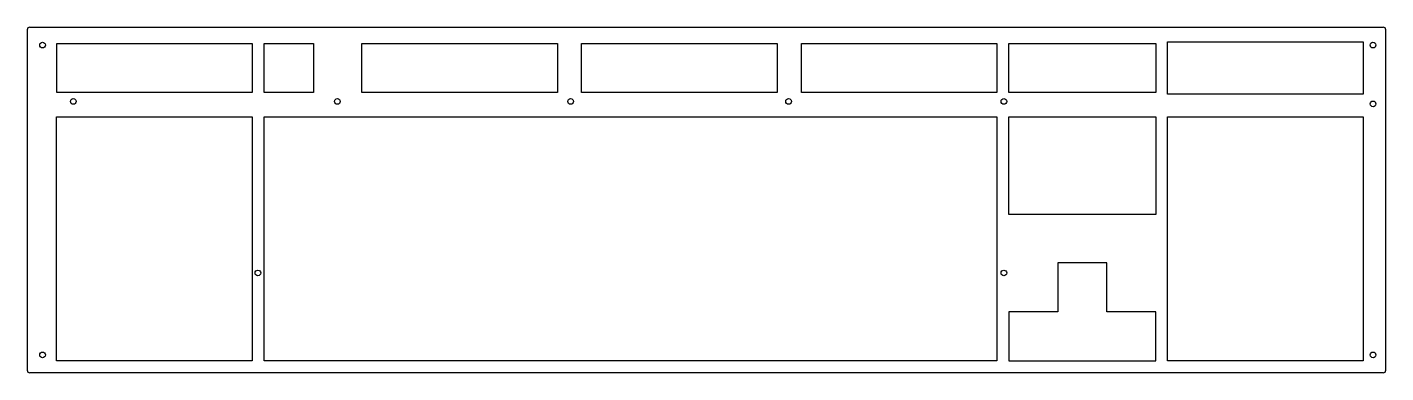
# Model space of a CAD drawing. Header units: millimetres. Extents: x 24 to 554, y -177 to -42.
import ezdxf

# ---------------------------------------------------------------- set-up
doc = ezdxf.new("R2010")
doc.units = ezdxf.units.MM
doc.layers.add('Edge.Cuts', color=254, linetype='CONTINUOUS', true_color=0xd0d2cd)

msp = doc.modelspace()

# ---------------------------------------------------------------- linework, layer by layer
at = {"layer": 'Edge.Cuts', "linetype": 'CONTINUOUS'}
for p, q in [((25, -42), (553, -42)), ((24, -43), (24, -176)), ((468.884, -47.6758), (545.1856, -47.6758)), ((468.884, -68.1482), (468.884, -47.6758)), ((545.1856, -47.6758), (545.1856, -68.1482)), ((554, -176), (554, -43)), ((35.5092, -48.387), (111.8108, -48.387)), ((35.5092, -67.5386), (35.5092, -48.387)), ((111.8108, -48.387), (111.8108, -67.5386)), ((116.459, -48.387), (135.636, -48.387)), ((116.459, -67.5386), (116.459, -48.387)), ((135.636, -48.387), (135.636, -67.5386)), ((154.559, -48.387), (230.8606, -48.387)), ((154.559, -67.5386), (154.559, -48.387)), ((230.8606, -48.387), (230.8606, -67.5386)), ((240.284, -48.387), (316.5856, -48.387)), ((240.284, -67.5386), (240.284, -48.387)), ((316.5856, -48.387), (316.5856, -67.5386)), ((326.009, -48.387), (402.3106, -48.387)), ((326.009, -67.5386), (326.009, -48.387)), ((402.3106, -48.387), (402.3106, -67.5386)), ((406.9842, -48.387), (464.2358, -48.387)), ((406.9842, -67.5386), (406.9842, -48.387)), ((464.2358, -48.387), (464.2358, -67.5386)), ((111.8108, -67.5386), (35.5092, -67.5386)), ((135.636, -67.5386), (116.459, -67.5386)), ((230.8606, -67.5386), (154.559, -67.5386)), ((316.5856, -67.5386), (240.284, -67.5386)), ((402.3106, -67.5386), (326.009, -67.5386)), ((464.2358, -67.5386), (406.9842, -67.5386)), ((545.1856, -68.1482), (468.884, -68.1482)), ((35.4838, -76.962), (111.8108, -76.962)), ((35.4838, -172.3136), (35.4838, -76.962)), ((111.8108, -76.962), (111.8108, -172.3136)), ((116.459, -76.962), (402.3106, -76.962)), ((116.459, -172.3136), (116.459, -76.962)), ((402.3106, -76.962), (402.3106, -172.3136)), ((406.9588, -76.962), (464.2358, -76.962)), ((406.9588, -115.1636), (406.9588, -76.962)), ((464.2358, -76.962), (464.2358, -115.1636)), ((468.884, -76.962), (545.211, -76.962)), ((468.884, -172.339), (468.884, -76.962)), ((545.211, -76.962), (545.211, -172.339)), ((464.2358, -115.1636), (406.9588, -115.1636)), ((426.0088, -134.0866), (426.0088, -153.1366)), ((445.2112, -134.0866), (426.0088, -134.0866)), ((445.2112, -153.162), (445.2112, -134.0866)), ((426.0088, -153.1366), (406.9588, -153.1366)), ((406.9588, -153.1366), (406.9588, -172.3136)), ((464.2612, -153.162), (445.2112, -153.162)), ((464.2612, -172.3136), (464.2612, -153.162)), ((111.8108, -172.3136), (35.4838, -172.3136)), ((402.3106, -172.3136), (116.459, -172.3136)), ((406.9588, -172.3136), (464.2612, -172.3136)), ((545.211, -172.339), (468.884, -172.339)), ((553, -177), (25, -177))]:
    msp.add_line(p, q, dxfattribs=at)
at = {"layer": 'Edge.Cuts'}
for centre in [(29.9974, -48.996111), (548.9956, -48.9966), (41.996807, -70.993), (144.997993, -70.993), (236.006193, -70.993), (321.019993, -70.993), (404.992393, -70.993), (549.010393, -71.9836), (114.009993, -137.9982), (404.992393, -137.9982), (29.986793, -170.0022), (549.010393, -170.0022)]:
    msp.add_circle(centre, 1.106993, dxfattribs=at)
for centre, start, end in [((25, -43), 90, 180), ((553, -43), 0, 90), ((25, -176), -180, -90), ((553, -176), -90, 0)]:
    msp.add_arc(centre, 1, start, end, dxfattribs=at)

doc.saveas('drawing.dxf')
